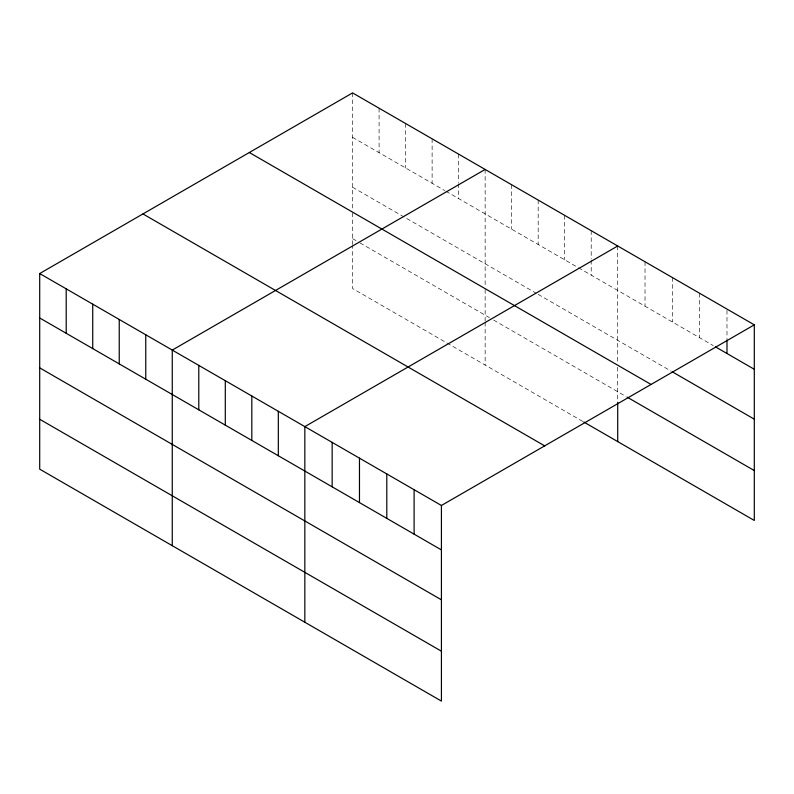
<?xml version="1.0" encoding="UTF-8"?>
<svg xmlns="http://www.w3.org/2000/svg" width="794" height="794" viewBox="0 0 794 794"><rect width="100%" height="100%" fill="white"/><g stroke="black" fill="none" stroke-linecap="round" stroke-linejoin="round"><path stroke-width="0.6" stroke-dasharray="3.97 2.98" d="M352.576 92.908L352.576 210.489M352.576 137.342L444.839 190.62M445.9 191.225L577.407 267.161M578.469 267.767L713.32 345.628M352.576 187.235L536.049 293.165M538.173 294.385L671.297 371.245M352.576 238.637L358.938 242.309M360 242.914L489.382 317.62M493.63 320.071L626.119 396.563M582.717 421.396L352.576 288.52L352.576 245.763M726.986 310.305L726.986 338.701M699.663 293.304L699.663 337.738M672.349 277.533L672.349 321.967M645.026 261.762L645.026 306.196M617.712 245.991L617.712 363.563M617.712 367.235L617.712 402.399M591.202 230.677L591.202 259.072M591.202 260.303L591.202 275.121M564.683 215.373L564.683 259.807M538.173 200.068L538.173 244.502M511.654 184.754L511.654 229.198M485.144 169.45L485.144 287.021M485.144 289.473L485.144 321.113M485.144 322.295L485.144 365.061M458.624 154.145L458.624 182.531M458.624 183.761L458.624 198.579M432.115 138.831L432.115 183.265M405.595 123.527L405.595 167.961M379.085 108.222L379.085 152.656M352.576 212.931L352.576 244.572"/><path stroke-width="1.19" d="M39.7 273.543L441.424 505.48L441.424 701.092L39.7 469.155L39.7 273.543L352.576 92.908L754.3 324.845L754.3 520.457L583.779 422.001M485.144 169.45L172.268 350.085L172.268 545.696M617.712 245.991L304.836 426.626L304.836 622.228M441.424 505.48L754.3 324.845M715.424 346.839L754.3 369.279M672.349 371.85L754.3 419.172M249.326 152.517L651.05 384.455M627.171 397.169L754.3 470.564M142.95 213.933L544.674 445.871M39.7 317.977L441.424 549.914M39.7 367.87L441.424 599.807M39.7 419.262L441.424 651.199M726.986 339.931L726.986 353.509M617.712 402.399L617.712 441.593M414.111 489.709L414.111 534.144M386.797 473.939L386.797 518.373M359.474 458.168L359.474 502.602M332.16 442.397L332.16 486.831M278.327 411.312L278.327 455.746M251.817 396.007L251.817 440.442M225.298 380.703L225.298 425.137M198.788 365.389L198.788 409.823M145.759 334.78L145.759 379.214M119.239 319.466L119.239 363.9M92.729 304.162L92.729 348.596M66.21 288.847L66.21 333.291"/></g></svg>
